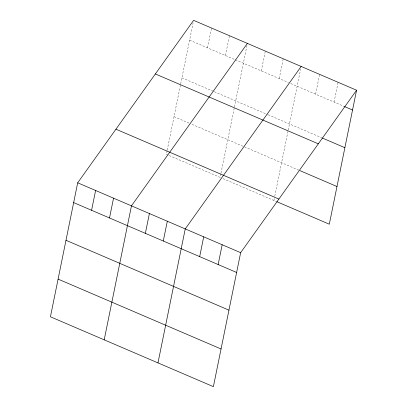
<?xml version="1.0" encoding="UTF-8"?>
<svg xmlns="http://www.w3.org/2000/svg" width="407" height="407" viewBox="0 0 407 407"><rect width="100%" height="100%" fill="white"/><g stroke="black" fill="none" stroke-linecap="round" stroke-linejoin="round"><path stroke-width="0.31" stroke-dasharray="2.04 1.53" d="M167.094 150.687L166.351 154.334L168.086 155.077M167.221 150.081L180.56 84.503M180.683 83.898L193.111 22.828M207.509 47.838L211.538 28.037M225.437 55.525L229.467 35.719M220.874 173.743L220.131 177.391L168.666 155.326M220.996 173.138L234.335 107.56M234.463 106.955L247.263 44.027M261.289 70.894L265.313 51.094M279.212 78.582L283.241 58.776M273.906 200.448L274.277 198.621M274.771 196.194L288.115 130.616M288.237 130.011L300.661 68.936M315.608 94.185L319.637 74.379M334.076 102.101L338.105 82.3M189.586 40.151L234.686 59.488M235.266 59.737L288.466 82.545M290.776 83.537L343.89 106.308M181.919 77.834L213.721 91.468M214.301 91.717L267.501 114.525M268.076 114.774L321.795 137.8M174.018 116.656L189.052 123.102M191.946 124.339L300.04 170.686M223.021 178.632L276.216 201.434"/><path stroke-width="0.61" d="M77.686 182.799L50.427 316.783L213.385 386.65L240.649 252.666L356.573 90.217L193.615 20.35L77.686 182.799L240.649 252.666M91.58 210.287L95.609 190.486M109.508 217.974L113.538 198.168M104.202 339.84L131.461 205.856L247.39 43.407M145.36 233.343L149.389 213.543M163.283 241.03L167.313 221.225M157.982 362.896L185.241 228.912L301.165 66.463M199.679 256.634L203.709 236.828M218.147 264.55L222.176 244.749M356.573 90.217L329.314 224.201L276.796 201.684M344.464 106.558L352.543 110.017M322.369 138.049L344.877 147.7M155.357 73.957L318.32 143.824M300.04 170.686L336.981 186.523M115.944 129.192L278.902 199.059M73.657 202.6L236.62 272.466M65.99 240.283L228.953 310.149M58.094 279.105L221.052 348.972"/></g></svg>
